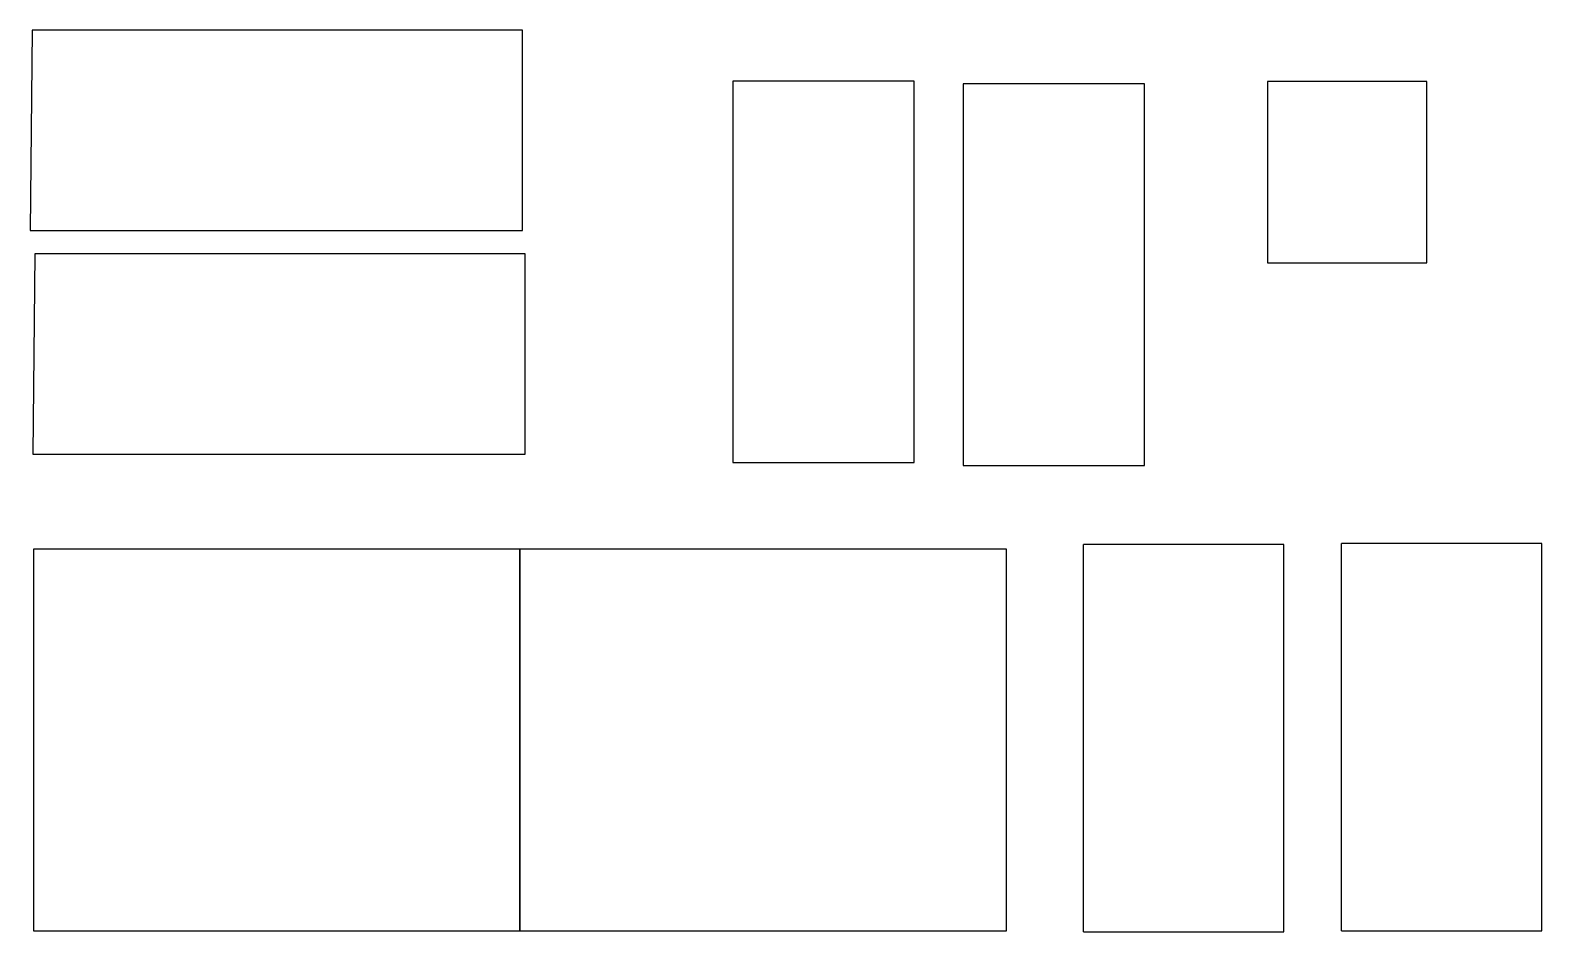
# Model space of a CAD drawing. Header units: millimetres. Extents: x -2 to 791, y -1 to 472.
import ezdxf

# ---------------------------------------------------------------- set-up
doc = ezdxf.new("R2010")
doc.units = ezdxf.units.MM

msp = doc.modelspace()

# ---------------------------------------------------------------- linework, layer by layer
for p, q in [((-0.63, 471.96), (-1.63, 366.96)), ((256.37, 471.96), (-0.63, 471.96)), ((256.37, 366.96), (256.37, 471.96)), ((366.55, 445.34), (366.55, 245.34)), ((461.55, 445.34), (366.55, 445.34)), ((461.55, 245.34), (461.55, 445.34)), ((487.32, 443.92), (487.32, 243.92)), ((582.32, 443.92), (487.32, 443.92)), ((582.32, 243.92), (582.32, 443.92)), ((730.33, 445.04), (646.83, 445.04)), ((646.83, 445.04), (646.83, 350.04)), ((730.33, 350.04), (730.33, 445.04)), ((-1.63, 366.96), (256.37, 366.96)), ((0.76, 354.81), (-0.24, 249.81)), ((257.76, 354.81), (0.76, 354.81)), ((257.76, 249.81), (257.76, 354.81)), ((646.83, 350.04), (730.33, 350.04)), ((-0.24, 249.81), (257.76, 249.81)), ((366.55, 245.34), (461.55, 245.34)), ((487.32, 243.92), (582.32, 243.92)), ((255, 200), (0, 200)), ((0, 200), (0, 0)), ((255, 0), (255, 200)), ((510, 200), (255, 200)), ((255, 200), (255, 0)), ((510, 0), (510, 200)), ((550.41, -0.53), (550.41, 202.47)), ((655.41, 202.47), (550.41, 202.47)), ((655.41, -0.53), (655.41, 202.47)), ((685.55, -0.01), (685.55, 202.99)), ((790.55, 202.99), (685.55, 202.99)), ((790.55, -0.01), (790.55, 202.99)), ((0, 0), (255, 0)), ((255, 0), (510, 0)), ((550.41, -0.53), (655.41, -0.53)), ((685.55, -0.01), (790.55, -0.01))]:
    msp.add_line(p, q)

doc.saveas('drawing.dxf')
